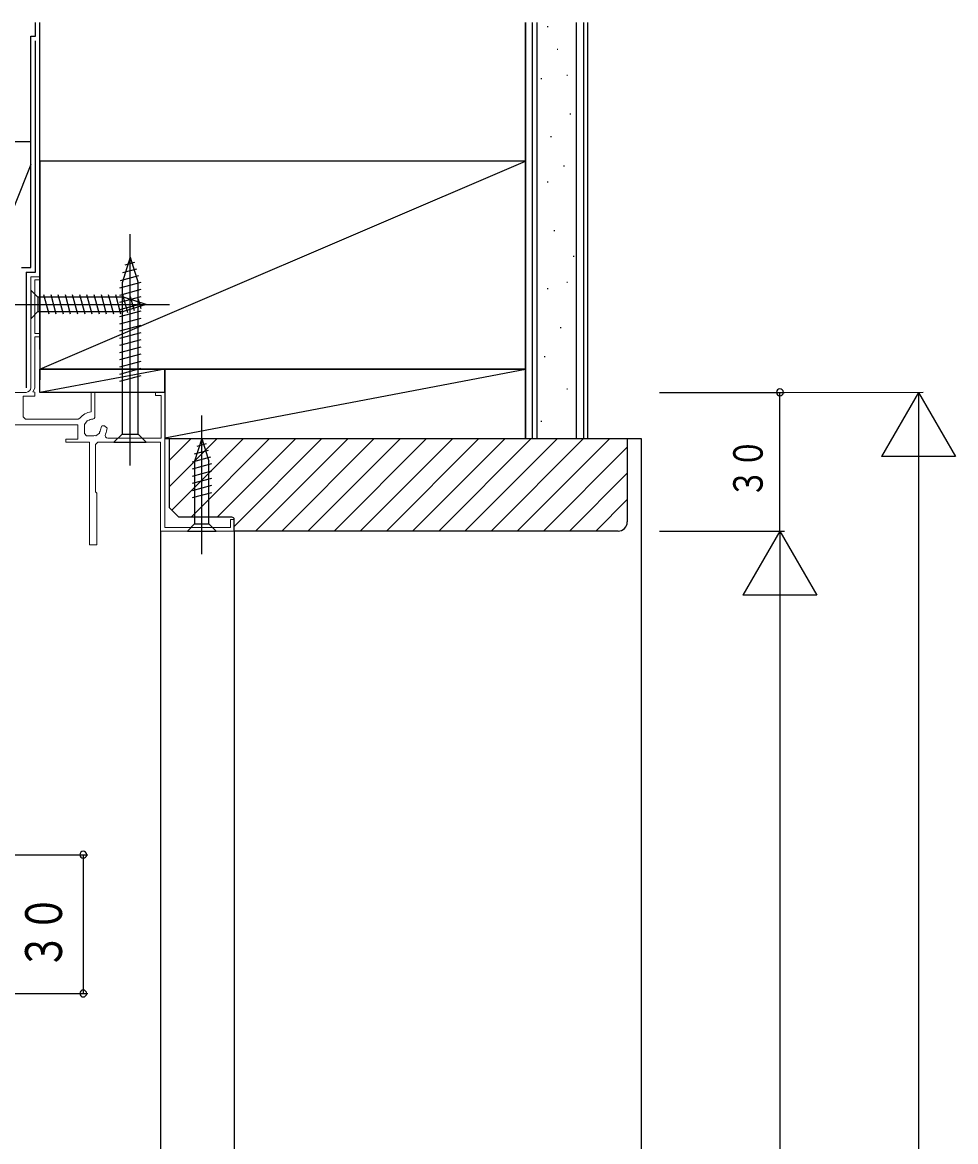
# Model space of a CAD drawing. Units: millimetres, scale not verified. Extents: x -693 to 693, y -1120 to 1122.
# Drawn here: x -239.6 to -37.8, y 630 to 872 of the extents above; entities that cross this region are included whole.
import ezdxf
from ezdxf.enums import TextEntityAlignment as Align

# ---------------------------------------------------------------- set-up
doc = ezdxf.new("R2010")
doc.units = ezdxf.units.MM
doc.header["$LTSCALE"] = 4
doc.layers.add('0-2_YKK_11', color=7, linetype='Continuous', lineweight=18)
for name, color, linetype in [('0-3_YKK_12', 2, 'Continuous'), ('0-4_YKK_13', 4, 'Continuous'), ('0-6_YKK_D', 6, 'Continuous'), ('0-8_YSS_K', 3, 'Continuous')]:
    doc.layers.add(name, color=color, linetype=linetype)
doc.styles.add('ＭＳ ゴシック', font='')
doc.styles.get('ＭＳ ゴシック').set_extended_font_data('MS Gothic')

msp = doc.modelspace()

# ---------------------------------------------------------------- linework, layer by layer
at = {"layer": '0-2_YKK_11', "color": 9}
for p, q in [((-237.842, 816.993), (-237.842, 792.993)), ((-235.842, 816.993), (-237.842, 816.993)), ((-236.942, 816.293), (-235.842, 816.293)), ((-236.942, 804.693), (-236.942, 816.293)), ((-235.842, 816.293), (-235.842, 816.993)), ((-235.842, 804.693), (-236.942, 804.693)), ((-236.942, 803.993), (-235.842, 803.993)), ((-236.942, 792.893), (-236.942, 803.993)), ((-235.842, 803.993), (-235.842, 804.693)), ((-238.842, 791.993), (-251.22, 791.993)), ((-237.386, 792.123), (-236.942, 792.893)), ((-236.942, 792.004), (-237.386, 792.123)), ((-236.942, 791.193), (-236.942, 792.004)), ((-224.742, 791.993), (-224.742, 787.78)), ((-223.942, 791.993), (-224.742, 791.993)), ((-223.942, 786.52), (-223.942, 791.993)), ((-210.842, 791.993), (-210.842, 791.293)), ((-208.842, 791.993), (-210.842, 791.993)), ((-208.842, 762.793), (-208.842, 791.993)), ((-239.442, 786.693), (-239.442, 791.193)), ((-239.442, 791.193), (-236.942, 791.193)), ((-210.842, 791.293), (-209.642, 791.293)), ((-209.642, 791.293), (-209.642, 782.093)), ((-238.942, 786.193), (-239.442, 786.693)), ((-256.042, 784.993), (-227.642, 784.993)), ((-227.591, 786.193), (-238.942, 786.193)), ((-227.642, 784.993), (-227.642, 781.893)), ((-227.187, 786.398), (-227.591, 786.193)), ((-226.242, 783.093), (-226.242, 784.393)), ((-226.232, 785.047), (-225.668, 785.852)), ((-226.181, 784.855), (-226.232, 785.047)), ((-225.668, 785.852), (-225.471, 785.87)), ((-224.435, 786.193), (-224.151, 786.31)), ((-224.151, 786.31), (-223.942, 786.52)), ((-222.524, 784.684), (-222.642, 784.4)), ((-222.426, 784.782), (-222.524, 784.684)), ((-221.861, 784.782), (-222.426, 784.782)), ((-221.344, 784.266), (-221.861, 784.782)), ((-227.642, 781.893), (-230.242, 781.893)), ((-230.242, 781.893), (-230.242, 781.193)), ((-225.742, 782.593), (-226.242, 783.093)), ((-224.442, 782.593), (-225.742, 782.593)), ((-223.788, 782.603), (-223.98, 782.654)), ((-222.983, 783.167), (-223.788, 782.603)), ((-222.965, 783.364), (-222.983, 783.167)), ((-209.642, 782.093), (-221.155, 782.093)), ((-230.242, 781.193), (-225.142, 781.193)), ((-225.142, 781.193), (-225.142, 758.993)), ((-223.842, 780.693), (-223.342, 781.193)), ((-223.842, 770.493), (-223.842, 780.693)), ((-223.342, 781.193), (-209.742, 781.193)), ((-209.742, 781.193), (-209.742, 761.993)), ((-223.542, 770.193), (-223.842, 770.493)), ((-223.542, 758.993), (-223.542, 770.193)), ((-194.642, 762.793), (-208.842, 762.793)), ((-194.642, 764.493), (-194.642, 762.793)), ((-193.842, 764.493), (-194.642, 764.493)), ((-193.842, 761.993), (-193.842, 764.493)), ((-209.742, 761.993), (-193.842, 761.993)), ((-225.142, 758.993), (-223.542, 758.993))]:
    msp.add_line(p, q, dxfattribs=at)
for centre, radius, start, end in [((-238.842, 792.993), 1, 270, 0), ((-224.442, 784.393), 3.4, 95.06209, 143.86235), ((-224.442, 784.393), 1.8, 165.12757, 180), ((-224.442, 784.393), 1.8, 89.79283, 124.87236), ((-224.442, 784.393), 1.8, 325.12757, 0.20717), ((-224.442, 784.393), 3.1, 332.64777, 357.64231), ((-224.442, 784.393), 1.8, 270, 284.87236), ((-221.155, 782.693), 0.6, 152.64777, 270)]:
    msp.add_arc(centre, radius, start, end, dxfattribs=at)
at = {"layer": '0-3_YKK_12'}
for p, q in [((-209.742, 761.993), (-209.742, 382.733)), ((-193.842, 761.993), (-193.842, 382.733))]:
    msp.add_line(p, q, dxfattribs=at)
at = {"layer": '0-4_YKK_13'}
for p, q in [((-216.342, 776.193), (-216.342, 826.193)), ((-216.342, 821.193), (-218.092, 815.643)), ((-216.342, 821.193), (-214.592, 815.643)), ((-214.952, 818.614), (-217.988, 817.801)), ((-215.403, 820.046), (-217.453, 819.497)), ((-214.049, 815.75), (-218.642, 814.52)), ((-214.5, 817.182), (-218.523, 816.105)), ((-218.092, 815.643), (-218.092, 782.943)), ((-214.592, 782.943), (-214.592, 815.643)), ((-237.842, 814.093), (-237.842, 807.893)), ((-237.842, 814.093), (-236.292, 812.543)), ((-214.042, 814.199), (-218.642, 812.967)), ((-242.842, 810.993), (-207.842, 810.993)), ((-217.758, 812.543), (-236.292, 812.543)), ((-236.292, 812.543), (-236.292, 809.443)), ((-233.865, 808.893), (-234.991, 813.093)), ((-232.312, 808.893), (-233.438, 813.093)), ((-230.759, 808.893), (-231.885, 813.093)), ((-229.206, 808.893), (-230.332, 813.093)), ((-227.653, 808.893), (-228.779, 813.093)), ((-226.101, 808.893), (-227.226, 813.093)), ((-224.548, 808.893), (-225.673, 813.093)), ((-222.995, 808.893), (-224.12, 813.093)), ((-221.442, 808.893), (-222.567, 813.093)), ((-219.889, 808.893), (-221.014, 813.093)), ((-218.336, 808.893), (-219.461, 813.093)), ((-214.042, 812.647), (-218.642, 811.414)), ((-214.042, 811.094), (-218.642, 809.861)), ((-216.852, 809.152), (-217.908, 813.093)), ((-212.842, 810.993), (-217.758, 812.543)), ((-212.842, 810.993), (-217.758, 809.443)), ((-215.42, 809.603), (-216.234, 812.64)), ((-213.989, 810.055), (-214.538, 812.105)), ((-237.842, 807.893), (-236.292, 809.443)), ((-236.292, 809.443), (-217.758, 809.443)), ((-214.042, 809.541), (-218.642, 808.308)), ((-214.042, 807.988), (-218.642, 806.755)), ((-214.042, 806.435), (-218.642, 805.202)), ((-214.042, 804.882), (-218.642, 803.649)), ((-214.042, 803.329), (-218.642, 802.097)), ((-214.042, 801.776), (-218.642, 800.544)), ((-214.042, 800.223), (-218.642, 798.991)), ((-214.042, 798.67), (-218.642, 797.438)), ((-214.042, 797.117), (-218.642, 795.885)), ((-214.042, 795.564), (-218.642, 794.332)), ((-200.842, 756.993), (-200.842, 786.993)), ((-219.842, 781.193), (-218.092, 782.943)), ((-218.092, 782.943), (-214.592, 782.943)), ((-212.842, 781.193), (-214.592, 782.943)), ((-200.842, 781.993), (-202.392, 777.077)), ((-200.842, 781.993), (-199.292, 777.077)), ((-219.842, 781.193), (-212.842, 781.193)), ((-199.452, 779.414), (-202.488, 778.601)), ((-199.903, 780.846), (-201.953, 780.297)), ((-199, 777.982), (-202.942, 776.926)), ((-202.392, 777.077), (-202.392, 763.543)), ((-199.292, 763.543), (-199.292, 777.077)), ((-198.742, 776.499), (-202.942, 775.373)), ((-198.742, 774.946), (-202.942, 773.82)), ((-198.742, 773.393), (-202.942, 772.268)), ((-198.742, 771.84), (-202.942, 770.715)), ((-198.742, 770.287), (-202.942, 769.162)), ((-203.942, 761.993), (-202.392, 763.543)), ((-202.392, 763.543), (-199.292, 763.543)), ((-197.742, 761.993), (-199.292, 763.543)), ((-203.942, 761.993), (-197.742, 761.993))]:
    msp.add_line(p, q, dxfattribs=at)
at = {"layer": '0-6_YKK_D'}
for p, q in [((-101.842, 791.994), (-44.842, 791.995)), ((-101.842, 791.993), (-74.842, 791.993)), ((-75.842, 761.993), (-75.842, 791.993)), ((-45.842, 791.994), (-53.842, 778.138)), ((-45.842, 791.995), (-45.842, 21.993)), ((-45.842, 791.994), (-37.841, 778.138)), ((-37.842, 778.138), (-53.842, 778.138)), ((-101.842, 761.993), (-74.842, 761.993)), ((-101.842, 761.993), (-74.842, 761.993)), ((-75.842, 761.993), (-83.842, 748.137)), ((-75.842, 761.993), (-75.842, 61.993)), ((-75.842, 761.993), (-67.842, 748.137)), ((-67.842, 748.137), (-83.842, 748.137)), ((-252.715, 691.993), (-225.49, 691.993)), ((-226.49, 691.993), (-226.49, 661.993)), ((-252.475, 661.993), (-225.49, 661.993))]:
    msp.add_line(p, q, dxfattribs=at)
for centre, start, end in [((-75.842, 791.993), 0, 180), ((-75.842, 791.993), 180, 0), ((-226.49, 691.993), 0, 180), ((-226.49, 691.993), 180, 0), ((-226.49, 661.993), 0, 180), ((-226.49, 661.993), 180, 0)]:
    msp.add_arc(centre, 0.75, start, end, dxfattribs=at)
at = {"layer": '0-8_YSS_K', "color": 7}
for p, q in [((-236.842, 868.993), (-236.842, 871.993)), ((-130.842, 871.993), (-130.842, 781.993)), ((-128.342, 781.993), (-128.342, 871.993)), ((-118.342, 871.993), (-118.342, 781.993)), ((-237.842, 818.993), (-237.842, 868.993)), ((-237.842, 868.993), (-236.842, 868.993)), ((-236.842, 817.993), (-236.842, 867.993)), ((-130.842, 841.993), (-235.842, 841.993)), ((-235.842, 841.993), (-235.842, 796.993)), ((-130.842, 796.993), (-130.842, 841.993)), ((-239.842, 818.993), (-237.842, 818.993)), ((-238.842, 817.993), (-236.842, 817.993)), ((-238.842, 817.993), (-238.842, 792.993)), ((-235.842, 796.993), (-130.842, 796.993)), ((-207.842, 781.993), (-108.842, 781.993)), ((-207.842, 766.993), (-207.842, 781.993)), ((-130.842, 781.993), (-118.342, 781.993)), ((-108.842, 781.993), (-108.842, 763.993)), ((-205.842, 764.993), (-207.842, 766.993)), ((-194.342, 764.993), (-205.842, 764.993)), ((-193.842, 761.993), (-193.842, 764.493)), ((-110.842, 761.993), (-193.842, 761.993))]:
    msp.add_line(p, q, dxfattribs=at)
at = {"layer": '0-8_YSS_K'}
for p, q in [((-235.843, 841.993), (-235.843, 871.993)), ((-130.843, 841.993), (-130.843, 871.993)), ((-129.342, 781.993), (-129.342, 871.993)), ((-119.842, 781.993), (-119.842, 871.993)), ((-117.342, 781.993), (-117.342, 871.993)), ((-126.129, 871.076), (-125.929, 871.076)), ((-124.031, 866.181), (-123.831, 866.181)), ((-127.527, 859.887), (-127.327, 859.887)), ((-121.933, 860.586), (-121.733, 860.586)), ((-121.233, 852.194), (-121.033, 852.194)), ((-125.429, 847.298), (-125.229, 847.298)), ((-253.842, 846.227), (-237.842, 846.227)), ((-235.842, 801.227), (-235.842, 846.227)), ((-237.842, 841.227), (-253.842, 801.227)), ((-235.842, 796.993), (-130.842, 841.993)), ((-122.632, 841.004), (-122.432, 841.004)), ((-126.129, 837.507), (-125.929, 837.507)), ((-124.73, 827.017), (-124.53, 827.017)), ((-120.534, 821.422), (-120.334, 821.422)), ((-121.933, 815.827), (-121.733, 815.827)), ((-126.129, 814.428), (-125.929, 814.428)), ((-123.331, 806.036), (-123.131, 806.036)), ((-126.828, 799.742), (-126.628, 799.742)), ((-235.842, 798.227), (-235.842, 794.69)), ((-208.842, 796.993), (-235.842, 796.993)), ((-208.842, 796.993), (-235.842, 791.993)), ((-235.842, 791.993), (-235.842, 796.993)), ((-130.842, 796.993), (-208.842, 796.993)), ((-208.842, 782.185), (-130.842, 796.993)), ((-208.842, 796.993), (-208.842, 781.993)), ((-208.842, 791.993), (-208.842, 796.993)), ((-130.842, 781.993), (-130.842, 796.993)), ((-208.842, 791.993), (-235.842, 791.993)), ((-121.933, 792.748), (-121.733, 792.748)), ((-127.527, 785.755), (-127.327, 785.755)), ((-208.842, 781.993), (-130.842, 781.993)), ((-207.842, 771.645), (-197.493, 781.993)), ((-207.842, 777.302), (-203.15, 781.993)), ((-207.339, 766.491), (-191.836, 781.993)), ((-203.18, 764.993), (-186.18, 781.993)), ((-197.523, 764.993), (-180.523, 781.993)), ((-193.842, 763.018), (-174.866, 781.993)), ((-189.209, 761.993), (-169.209, 781.993)), ((-183.552, 761.993), (-163.552, 781.993)), ((-177.895, 761.993), (-157.895, 781.993)), ((-172.238, 761.993), (-152.238, 781.993)), ((-166.582, 761.993), (-146.582, 781.993)), ((-160.925, 761.993), (-140.925, 781.993)), ((-155.268, 761.993), (-135.268, 781.993)), ((-149.611, 761.993), (-129.611, 781.993)), ((-143.954, 761.993), (-123.954, 781.993)), ((-138.297, 761.993), (-118.297, 781.993)), ((-132.641, 761.993), (-112.641, 781.993)), ((-108.842, 781.993), (-105.842, 781.993)), ((-105.842, 781.993), (-105.842, 384.003)), ((-126.984, 761.993), (-108.842, 780.135)), ((-121.327, 761.993), (-108.842, 774.479)), ((-115.67, 761.993), (-108.842, 768.822))]:
    msp.add_line(p, q, dxfattribs=at)
at = {"layer": '0-8_YSS_K', "color": 7}
for centre, radius, start, end in [((-194.342, 764.493), 0.5, 0, 90), ((-110.842, 763.993), 2, 270, 360)]:
    msp.add_arc(centre, radius, start, end, dxfattribs=at)

# ---------------------------------------------------------------- texts
at = {"layer": '0-6_YKK_D', "style": 'ＭＳ ゴシック', "width": 0.75}
for height, p in [(6.378, (-77.642, 769.03)), (7.962, (-228.69, 667.066))]:
    msp.add_text('３０', height=height, rotation=90, dxfattribs=at).set_placement(p, align=Align.BOTTOM_LEFT)

doc.saveas('drawing.dxf')
